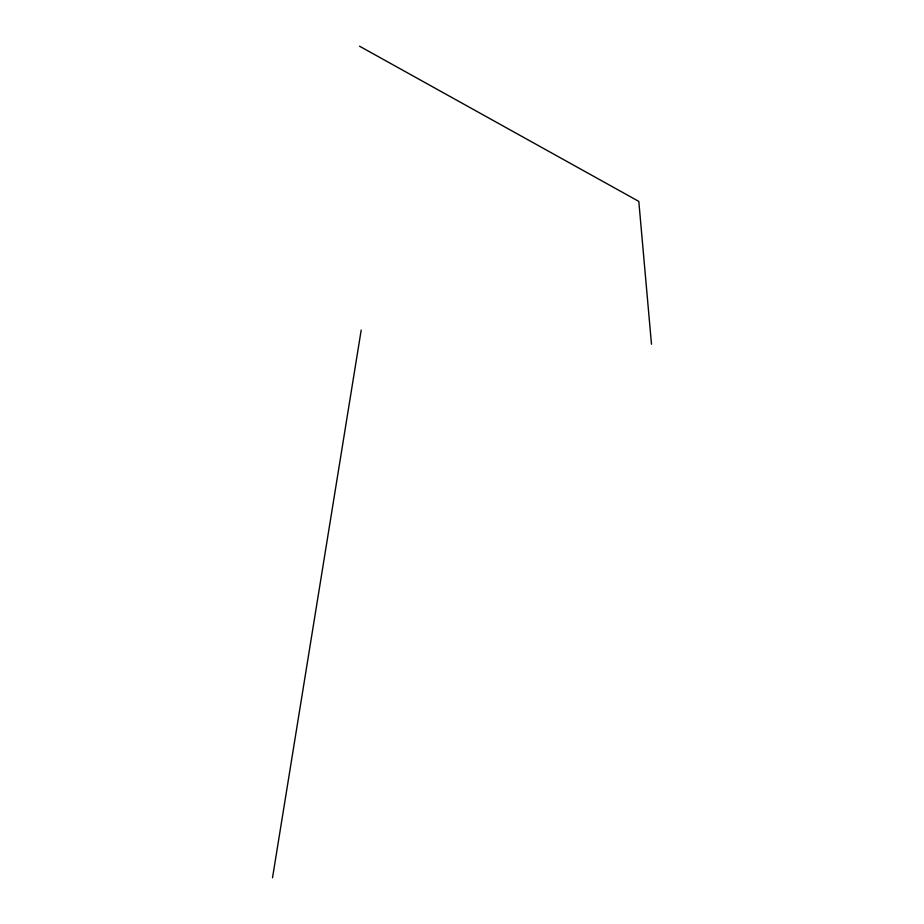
<?xml version="1.0" encoding="UTF-8"?>
<svg xmlns="http://www.w3.org/2000/svg" width="924" height="924" viewBox="0 0 924 924"><rect width="100%" height="100%" fill="white"/><g stroke="black" fill="none" stroke-linecap="round" stroke-linejoin="round"><path stroke-width="1.39" d="M272.511 877.8L361.203 330.064M359.54 46.2L638.807 201.397L651.489 344.236"/></g></svg>
